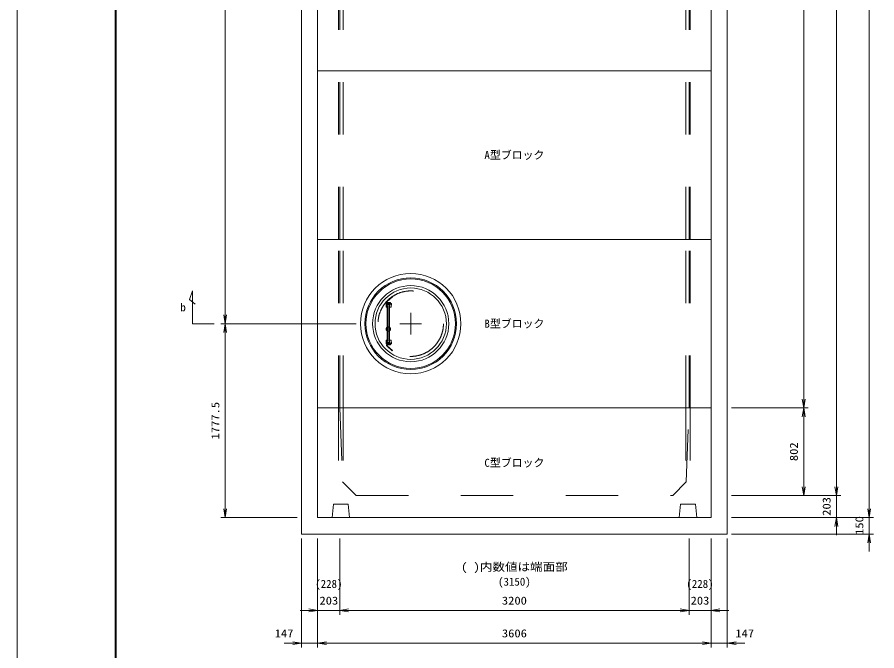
# Model space of a CAD drawing. Units: millimetres at full size. Extents: x 37600 to 71200, y -138800 to -115040.
# Drawn here: x 37600 to 45475, y -132935 to -127129 of the extents above; entities that cross this region are included whole.
import ezdxf
from ezdxf.enums import TextEntityAlignment as Align

# ---------------------------------------------------------------- set-up
doc = ezdxf.new("R2010")
doc.units = ezdxf.units.MM
doc.header["$LTSCALE"] = 80.0044
doc.header["$PDMODE"] = 32
doc.header["$PDSIZE"] = 40
doc.linetypes.add('CHAIN', pattern=[18.5, 12, -1.5, 3.5, -1.5])
doc.linetypes.add('DASHED_SPACED', pattern=[12, 6, -6])
for name, color, linetype, lineweight in [('0_2', 4, 'Continuous', 13), ('Defpoints_5', 5, 'Continuous', 13), ('FRP', 4, 'DASHED_SPACED', 13), ('図枠', 1, 'Continuous', 40), ('寸法', 6, 'Continuous', 13), ('文字', 2, 'Continuous', 13)]:
    doc.layers.add(name, color=color, linetype=linetype, lineweight=lineweight)
doc.styles.add('ＭＳ ゴシック', font='')
doc.styles.get('ＭＳ ゴシック').set_extended_font_data('MS Gothic')

# ---------------------------------------------------------------- blocks, each defined once
blk = doc.blocks.new('open_arrow')
at = {"color": 0, "linetype": 'Continuous', "lineweight": -2}
blk.add_lwpolyline([(7.5, 1.25), (0, 0), (7.5, -1.25)], dxfattribs=at)

msp = doc.modelspace()

# ---------------------------------------------------------------- linework, layer by layer
at = {"layer": '0_2', "linetype": 'DASHED_SPACED'}
for p, q in [((40545, -129165), (40545, -126075)), ((40585, -129165), (40585, -126075)), ((43725, -129165), (43725, -126075)), ((43765, -129165), (43765, -126075)), ((40545, -130710), (40545, -129165)), ((40585, -130710), (40585, -129165)), ((43725, -130710), (43725, -129165)), ((43765, -130710), (43765, -129165)), ((40545, -130710), (40545, -131590)), ((40585, -130710), (40585, -131590)), ((43725, -130710), (43725, -131590)), ((43765, -130710), (43765, -131590))]:
    msp.add_line(p, q, dxfattribs=at)
at = {"layer": '0_2', "color": 3, "linetype": 'DASHED_SPACED'}
for p, q in [((40555, -129165), (40555, -126075)), ((43755, -129165), (43755, -126075)), ((40555, -130710), (40555, -129165)), ((43755, -130710), (43755, -129165))]:
    msp.add_line(p, q, dxfattribs=at)
at = {"layer": '0_2', "color": 2, "linetype": 'CHAIN'}
for p, q in [((41205, -130037.5), (41205, -129837.5)), ((41105, -129937.5), (41305, -129937.5))]:
    msp.add_line(p, q, dxfattribs=at)
at = {"layer": '0_2', "color": 7}
msp.add_lwpolyline([(40205, -117195), (44105, -117195), (44105, -131865), (40205, -131865)], close=True, dxfattribs=at)
at = {"layer": '0_2', "color": 3}
for points in [[(43958, -127620), (43958, -126075), (40352, -126075), (40352, -127620)], [(43958, -129165), (43958, -127620), (40352, -127620), (40352, -129165)], [(43958, -130710), (43958, -129165), (40352, -129165), (40352, -130710)], [(40352, -130710), (43958, -130710), (43958, -131715), (40352, -131715)]]:
    msp.add_lwpolyline(points, close=True, dxfattribs=at)
at = {"layer": '0_2', "color": 3, "linetype": 'DASHED_SPACED'}
msp.add_lwpolyline([(40555, -130710), (40580, -131387), (40705, -131512), (43605, -131512), (43730, -131387), (43755, -130710)], dxfattribs=at)
at = {"layer": '0_2', "linetype": 'DASHED_SPACED'}
for points in [[(40485, -131715), (40497.5, -131590), (40632.5, -131590), (40645, -131715)], [(43825, -131715), (43812.5, -131590), (43677.5, -131590), (43665, -131715)]]:
    msp.add_lwpolyline(points, close=True, dxfattribs=at)
at = {"layer": '0_2', "color": 3}
for radius in [460, 420]:
    msp.add_circle((41205, -129937.5), radius, dxfattribs=at)
at = {"layer": '0_2'}
for radius in [410, 349, 327]:
    msp.add_circle((41205, -129937.5), radius, dxfattribs=at)
at = {"layer": '0_2', "color": 3, "linetype": 'DASHED_SPACED'}
msp.add_circle((41205, -129937.5), 300, dxfattribs=at)
at = {"layer": 'Defpoints_5'}
msp.add_lwpolyline([(37600, -138800), (71200, -138800), (71200, -115040), (37600, -115040)], close=True, dxfattribs=at)
at = {"layer": 'FRP'}
for p, q in [((41036.43, -129689.34), (40987.85, -129730)), ((41039.32, -129692.79), (40990.73, -129733.46)), ((41036.43, -129689.34), (41039.32, -129692.79)), ((40980, -129753.56), (41026, -129753.56)), ((40980, -129753.56), (40980, -129755.56)), ((40980, -129755.56), (41026, -129755.56)), ((40980, -129755.56), (40980, -129787.56)), ((40980, -129766.29), (41014.95, -129766.29)), ((40987.09, -129745.41), (40989.03, -129751.23)), ((40989, -129757.75), (40989, -129762.45)), ((40989, -129766.29), (40989, -130108.71)), ((40989.03, -129748.56), (40989.03, -129753.56)), ((40989.03, -129748.56), (41020.12, -129748.56)), ((40994.58, -129744.06), (41020.12, -129744.06)), ((41014, -129748.56), (41010.95, -129751.61)), ((41011, -129748.56), (41011, -129753.56)), ((41011, -129757.75), (41011, -129762.45)), ((41011, -129766.29), (41011, -130108.71)), ((41014.95, -129755.56), (41014.95, -129766.29)), ((41020.12, -129744.06), (41020.12, -129748.56)), ((41026, -129755.56), (41026, -129787.56)), ((41026, -129768.56), (41028, -129768.56)), ((41028, -129755.56), (41028, -129768.56)), ((40980, -129787.56), (40988.9, -129787.56)), ((41011, -129787.56), (41026, -129787.56)), ((40980, -130087.44), (40988.9, -130087.44)), ((40980, -130087.44), (40980, -130119.44)), ((41011, -130087.44), (41026, -130087.44)), ((41026, -130087.44), (41026, -130119.44)), ((40980, -130108.71), (41014.95, -130108.71)), ((40980, -130119.44), (41026, -130119.44)), ((40980, -130119.44), (40980, -130121.44)), ((40980, -130121.44), (41026, -130121.44)), ((40989.03, -130123.77), (40987.09, -130129.59)), ((40987.85, -130145), (41036.43, -130185.66)), ((40989, -130112.55), (40989, -130117.25)), ((40989.03, -130121.44), (40989.03, -130126.44)), ((40989.03, -130126.44), (41020.12, -130126.44)), ((40990.73, -130141.54), (41039.32, -130182.21)), ((40994.58, -130130.94), (41020.12, -130130.94)), ((41010.95, -130123.39), (41014, -130126.44)), ((41011, -130112.55), (41011, -130117.25)), ((41011, -130121.44), (41011, -130126.44)), ((41014.95, -130108.71), (41014.95, -130119.44)), ((41020.12, -130126.44), (41020.12, -130130.94)), ((41026, -130106.44), (41028, -130106.44)), ((41028, -130106.44), (41028, -130119.44)), ((41039.32, -130182.21), (41036.43, -130185.66))]:
    msp.add_line(p, q, dxfattribs=at)
at = {"layer": 'FRP', "linetype": 'CHAIN'}
msp.add_line((41000, -129774.6), (41000, -130100.26), dxfattribs=at)
at = {"layer": 'FRP'}
for centre, radius, start, end in [((40994.58, -129738.06), 10.5, 129.92782, 270), ((40994.58, -129738.06), 6, 129.92906, 270), ((41026, -129755.56), 2, 0, 90), ((40994.58, -130136.94), 10.5, 90, 230.07217), ((40994.58, -130136.94), 6, 90, 230.07093), ((41026, -130119.44), 2, 270, 0)]:
    msp.add_arc(centre, radius, start, end, dxfattribs=at)
msp.add_point((41000, -129987.5), dxfattribs=at)
at = {"layer": '図枠'}
msp.add_lwpolyline([(38500, -137900), (70300, -137900), (70300, -115940), (38500, -115940)], close=True, dxfattribs=at)
at = {"layer": '寸法'}
for p, q in [((45405, -117345), (45405, -131715)), ((45105, -117548), (45105, -131512)), ((44805, -118350), (44805, -130710)), ((39505, -119122.5), (39505, -129937.5)), ((40705, -129937.5), (39465, -129937.5)), ((40705, -129937.5), (39465, -129937.5)), ((39505, -131715), (39505, -129937.5)), ((44145, -130710), (44845, -130710)), ((44145, -130710), (44845, -130710)), ((44805, -130710), (44805, -131512)), ((45105, -131352), (45105, -131875)), ((44145, -131512), (45145, -131512)), ((44145, -131512), (44845, -131512)), ((44145, -131512), (45145, -131512)), ((45405, -131555), (45405, -132025)), ((40165, -131715), (39465, -131715)), ((44145, -131715), (45445, -131715)), ((44145, -131715), (45145, -131715)), ((44145, -131715), (45445, -131715)), ((40205, -131905), (40205, -132905)), ((40352, -131905), (40352, -132905)), ((40352, -131905), (40352, -132605)), ((40352, -131905), (40352, -132905)), ((40555, -131905), (40555, -132605)), ((40555, -131905), (40555, -132605)), ((43755, -131905), (43755, -132605)), ((43755, -131905), (43755, -132605)), ((43958, -131905), (43958, -132905)), ((43958, -131905), (43958, -132605)), ((43958, -131905), (43958, -132905)), ((44105, -131905), (44105, -132905)), ((44145, -131865), (45445, -131865)), ((40715, -132565), (40192, -132565)), ((40555, -132565), (43755, -132565)), ((43595, -132565), (44118, -132565)), ((40512, -132865), (40045, -132865)), ((43958, -132865), (40352, -132865)), ((43798, -132865), (44265, -132865))]:
    msp.add_line(p, q, dxfattribs=at)
msp.add_lwpolyline([(39405, -129937.5), (39205, -129937.5), (39205, -129637.5), (39180, -129717.5), (39230, -129757.5)], dxfattribs=at)

# ---------------------------------------------------------------- block references
at = {"layer": '寸法', "xscale": 10.7, "yscale": 10.7}
for p, rotation in [((39505, -129937.5), 90), ((39505, -129937.5), 270), ((44805, -130710), 90), ((44805, -130710), 270), ((44805, -131512), 90), ((45105, -131512), 90), ((45105, -131512), 90), ((39505, -131715), 90), ((45405, -131715), 90), ((45405, -131715), 90), ((45105, -131715), 270), ((45405, -131865), 270), ((40352, -132565), 180), ((43755, -132565), 180), ((43755, -132565), 180), ((40205, -132865), 180), ((43958, -132865), 180), ((43958, -132865), 180)]:
    msp.add_blockref('open_arrow', p, dxfattribs=dict(at, rotation=rotation))
for p in [(40555, -132565), (40555, -132565), (43958, -132565), (40352, -132865), (40352, -132865), (44105, -132865)]:
    msp.add_blockref('open_arrow', p, dxfattribs=at)

# ---------------------------------------------------------------- texts
at = {"layer": '寸法', "color": 3, "style": 'ＭＳ ゴシック'}
msp.add_text('b', height=73.31, dxfattribs=at).set_placement((39145, -129787.5), align=Align.MIDDLE_RIGHT)
at = {"layer": '寸法', "style": 'ＭＳ ゴシック', "width": 1.15}
for s, p in [('1777.5', (39415, -130826.25)), ('802', (44715, -131111)), ('203', (45015, -131612)), ('150', (45315, -131787))]:
    msp.add_text(s, height=73.31, rotation=90, dxfattribs=at).set_placement(p, align=Align.MIDDLE_CENTER)
at = {"layer": '寸法', "color": 3, "style": 'ＭＳ ゴシック', "width": 1.15}
msp.add_text('( )内数値は端面部', height=73.31, dxfattribs=at).set_placement((42155, -132225), align=Align.BOTTOM_CENTER)
at = {"layer": '寸法', "color": 3, "style": 'ＭＳ ゴシック'}
for s, p in [('(228)', (40455, -132285)), ('(3150)', (42155, -132265)), ('(228)', (43855, -132285))]:
    msp.add_text(s, height=73.31, dxfattribs=at).set_placement(p, align=Align.TOP_CENTER)
at = {"layer": '寸法', "style": 'ＭＳ ゴシック', "width": 1.15}
for s, p in [('203', (40455, -132475)), ('3200', (42155, -132475)), ('203', (43855, -132475)), ('147', (40045, -132775)), ('3606', (42155, -132775)), ('147', (44265, -132775))]:
    msp.add_text(s, height=73.31, dxfattribs=at).set_placement(p, align=Align.MIDDLE_CENTER)
at = {"layer": '文字', "style": 'ＭＳ ゴシック'}
for s, p in [('A型ブロック', (42155, -128392.5)), ('B型ブロック', (42155, -129937.5)), ('C型ブロック', (42155, -131212))]:
    msp.add_text(s, height=73.31, dxfattribs=at).set_placement(p, align=Align.MIDDLE_CENTER)

doc.saveas('drawing.dxf')
